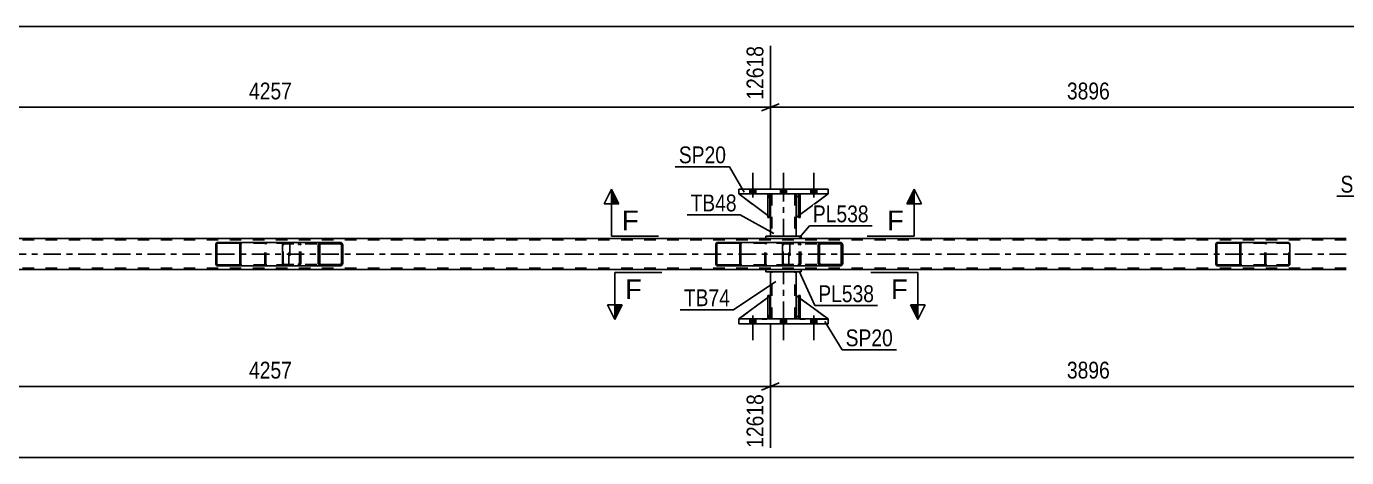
# Model space of a CAD drawing. Header units: millimetres. Extents: x -82 to 759, y -428 to 166.
# Drawn here: x 407.1 to 631.9, y -249.5 to -176.2 of the extents above; entities that cross this region are included whole.
import ezdxf

# ---------------------------------------------------------------- set-up
doc = ezdxf.new("R2010")
doc.units = ezdxf.units.MM
doc.linetypes.add('DXK_LINE_DOT2', pattern=[3.9198, 1.9599, -1.9599])
doc.linetypes.add('DXK_LINE_DOT3', pattern=[5.9187, 2.979, -0.9799, 0.9799, -0.9799])
doc.styles.add('Arial', font='ARIAL.TTF', dxfattribs={"height": 0.2})
doc.styles.add('Arial Narrow', font='ARIALN.TTF', dxfattribs={"height": 0.2})

# ---------------------------------------------------------------- blocks, each defined once
blk = doc.blocks.new('Part-814409776-5674 - 5562')
at = {"color": 7, "linetype": 'DXK_LINE_DOT2'}
for p, q in [((533.66, -221.96), (533.34, -221.96)), ((533.34, -225.36), (533.34, -221.96)), ((533.34, -225.96), (533.34, -221.96)), ((533.66, -221.96), (533.66, -225.36)), ((533.66, -225.96), (533.66, -221.96)), ((533.66, -225.36), (533.34, -225.36)), ((533.34, -225.96), (533.34, -225.36)), ((533.66, -225.96), (533.34, -225.96)), ((533.66, -225.36), (533.66, -225.96)), ((533.66, -225.96), (533.66, -225.96))]:
    blk.add_line(p, q, dxfattribs=at)
blk = doc.blocks.new('Part-814409776-5680 - 5562')
at = {"linetype": 'Continuous'}
h = blk.add_hatch(dxfattribs=at)
h.set_pattern_fill('', scale=0.7, style=0, pattern_type=0)
h.set_pattern_definition([(45, (546.0636, -213.221), (-1.57154, 1.57154), [])])
h.paths.add_polyline_path([(546.1, -213.4), (546.06, -213.22), (545.95, -213.07), (545.79, -212.96), (545.6, -212.92), (542.41, -212.92), (542.22, -212.96), (542.06, -213.07), (541.95, -213.22), (541.91, -213.4), (541.91, -216.44), (541.95, -216.63), (542.06, -216.78), (542.22, -216.89), (542.41, -216.92), (545.6, -216.92), (545.79, -216.89), (545.95, -216.78), (546.06, -216.63), (546.1, -216.44)])
h.paths.add_polyline_path([(545.83, -216.54), (545.78, -216.61), (545.7, -216.67), (545.6, -216.68), (542.41, -216.68), (542.32, -216.67), (542.24, -216.61), (542.18, -216.54), (542.16, -216.44), (542.16, -213.4), (542.18, -213.31), (542.24, -213.24), (542.32, -213.18), (542.41, -213.16), (545.6, -213.16), (545.7, -213.18), (545.78, -213.24), (545.83, -213.31), (545.85, -213.4), (545.85, -216.44)])
at = {"color": 2, "linetype": 'Continuous'}
for p, q in [((535.84, -213.4), (535.86, -213.22)), ((535.84, -216.44), (535.84, -213.4)), ((535.86, -213.22), (535.92, -213.07)), ((535.92, -213.07), (536.01, -212.96)), ((536.01, -212.96), (536.11, -212.92)), ((542.41, -212.92), (536.11, -212.92)), ((541.95, -213.22), (541.91, -213.4)), ((541.91, -216.44), (541.91, -213.4)), ((542.16, -213.4), (542.18, -213.31)), ((542.16, -216.44), (542.16, -213.4)), ((542.18, -213.31), (542.24, -213.24)), ((542.41, -212.92), (542.22, -212.96)), ((542.24, -213.24), (542.32, -213.18)), ((542.32, -213.18), (542.41, -213.16)), ((542.41, -212.92), (545.6, -212.92)), ((542.41, -213.16), (545.6, -213.16)), ((545.79, -212.96), (545.6, -212.92)), ((545.6, -213.16), (545.7, -213.18)), ((545.7, -213.18), (545.78, -213.24)), ((545.78, -213.24), (545.83, -213.31)), ((545.83, -213.31), (545.85, -213.4)), ((545.85, -216.44), (545.85, -213.4)), ((546.1, -213.4), (546.06, -213.22)), ((546.1, -216.44), (546.1, -213.4)), ((535.86, -216.63), (535.84, -216.44)), ((535.92, -216.78), (535.86, -216.63)), ((536.01, -216.89), (535.92, -216.78)), ((536.11, -216.92), (536.01, -216.89)), ((542.41, -216.92), (536.11, -216.92)), ((541.91, -216.44), (541.95, -216.63)), ((542.18, -216.54), (542.16, -216.44)), ((542.24, -216.61), (542.18, -216.54)), ((542.22, -216.89), (542.41, -216.92)), ((542.32, -216.67), (542.24, -216.61)), ((542.41, -216.68), (542.32, -216.67)), ((542.41, -216.68), (545.6, -216.68)), ((542.41, -216.92), (545.6, -216.92)), ((545.7, -216.67), (545.6, -216.68)), ((545.6, -216.92), (545.79, -216.89)), ((545.78, -216.61), (545.7, -216.67)), ((545.83, -216.54), (545.78, -216.61)), ((545.85, -216.44), (545.83, -216.54)), ((546.06, -216.63), (546.1, -216.44))]:
    blk.add_line(p, q, dxfattribs=at)
at = {"color": 7, "linetype": 'DXK_LINE_DOT2'}
for p, q in [((535.99, -213.31), (535.98, -213.4)), ((535.98, -216.44), (535.98, -213.4)), ((536.02, -213.24), (535.99, -213.31)), ((536.06, -213.18), (536.02, -213.24)), ((536.11, -213.16), (536.06, -213.18)), ((545.6, -213.16), (536.11, -213.16)), ((537.11, -213.16), (537.11, -212.92)), ((538.45, -212.92), (538.64, -212.96)), ((538.55, -213.18), (538.45, -213.16)), ((538.63, -213.24), (538.55, -213.18)), ((538.68, -213.31), (538.63, -213.24)), ((538.7, -213.4), (538.68, -213.31)), ((538.7, -216.44), (538.7, -213.4)), ((538.91, -213.22), (538.95, -213.4)), ((538.95, -216.44), (538.95, -213.4)), ((545.6, -212.92), (542.41, -212.92)), ((535.98, -216.44), (535.99, -216.54)), ((535.99, -216.54), (536.02, -216.61)), ((536.02, -216.61), (536.06, -216.67)), ((536.06, -216.67), (536.11, -216.68)), ((545.6, -216.68), (536.11, -216.68)), ((537.11, -216.92), (537.11, -216.68)), ((538.45, -216.68), (538.55, -216.67)), ((538.64, -216.89), (538.45, -216.92)), ((538.55, -216.67), (538.63, -216.61)), ((538.63, -216.61), (538.68, -216.54)), ((538.68, -216.54), (538.7, -216.44)), ((538.95, -216.44), (538.91, -216.63)), ((545.6, -216.92), (542.41, -216.92))]:
    blk.add_line(p, q, dxfattribs=at)
for centre, start, end in [((538.46, -213.42), 23.8494, 68.8059), ((538.46, -216.43), 291.1941, 336.1506)]:
    blk.add_arc(centre, 0.492, start, end, dxfattribs=at)
at = {"color": 2, "linetype": 'Continuous'}
for centre, start, end in [((542.4, -213.42), 111.1941, 156.1506), ((545.61, -213.42), 23.8494, 68.8059), ((542.4, -216.43), 203.8494, 248.8059), ((545.61, -216.43), 291.1941, 336.1506)]:
    blk.add_arc(centre, 0.492, start, end, dxfattribs=at)
blk = doc.blocks.new('Part-814409776-5574 - 5562')
at = {"color": 2, "linetype": 'Continuous'}
for p, q in [((533.79, -204.68), (533.79, -205.28)), ((538.19, -204.68), (538.19, -205.28)), ((533.79, -208.68), (533.79, -211.88)), ((538.19, -208.68), (538.19, -211.88))]:
    blk.add_line(p, q, dxfattribs=at)
at = {"color": 7, "linetype": 'DXK_LINE_DOT2'}
for p, q in [((538.19, -204.68), (533.79, -204.68)), ((533.79, -205.28), (533.79, -208.68)), ((534.03, -204.68), (534.03, -211.88)), ((537.95, -204.68), (537.95, -211.88)), ((538.19, -205.28), (538.19, -208.68)), ((538.19, -211.88), (533.79, -211.88))]:
    blk.add_line(p, q, dxfattribs=at)
at = {"color": 7, "linetype": 'DXK_LINE_DOT3'}
blk.add_line((535.99, -211.88), (535.99, -204.68), dxfattribs=at)
blk = doc.blocks.new('Part-814409776-5673 - 5562')
at = {"color": 2, "linetype": 'Continuous'}
for p, q in [((538.54, -225.96), (538.54, -221.96)), ((538.54, -221.96), (538.86, -221.96)), ((538.86, -225.96), (538.86, -221.96)), ((538.54, -225.96), (538.54, -225.96)), ((538.86, -225.96), (538.54, -225.96))]:
    blk.add_line(p, q, dxfattribs=at)
at = {"color": 7, "linetype": 'DXK_LINE_DOT2'}
for p, q in [((538.54, -221.96), (538.54, -225.36)), ((538.86, -225.36), (538.86, -221.96)), ((538.54, -225.36), (538.54, -225.96)), ((538.54, -225.36), (538.86, -225.36)), ((538.86, -225.96), (538.86, -225.36)), ((538.86, -225.96), (538.86, -225.96))]:
    blk.add_line(p, q, dxfattribs=at)
blk = doc.blocks.new('Part-814409776-5671 - 5562')
at = {"color": 2, "linetype": 'Continuous'}
for p, q in [((533.34, -222.3), (528.39, -225.96)), ((533.79, -221.97), (533.66, -222.06)), ((533.79, -225.37), (533.79, -221.97)), ((533.34, -225.81), (533.19, -225.97)), ((533.79, -225.37), (533.66, -225.49)), ((533.79, -225.37), (533.79, -225.37))]:
    blk.add_line(p, q, dxfattribs=at)
at = {"color": 7, "linetype": 'DXK_LINE_DOT2'}
for p, q in [((533.66, -222.06), (533.34, -222.3)), ((533.79, -225.37), (533.79, -221.97)), ((528.39, -225.96), (533.19, -225.97)), ((533.79, -225.37), (533.19, -225.97)), ((533.66, -225.49), (533.34, -225.81))]:
    blk.add_line(p, q, dxfattribs=at)
blk = doc.blocks.new('Part-814409776-5749 - 5562')
at = {"color": 2, "linetype": 'Continuous'}
for p, q in [((528.39, -226.76), (528.39, -225.96)), ((543.59, -225.96), (528.39, -225.96)), ((528.39, -226.76), (543.59, -226.76)), ((543.59, -226.76), (543.59, -225.96))]:
    blk.add_line(p, q, dxfattribs=at)
at = {"color": 7, "linetype": 'DXK_LINE_DOT2'}
for p, q in [((528.39, -226.76), (528.39, -225.96)), ((543.59, -226.76), (543.59, -225.96))]:
    blk.add_line(p, q, dxfattribs=at)
blk = doc.blocks.new('Bolt-814409776-5687 - 5562')
at = {"linetype": 'Continuous'}
for points in [[(530.27, -204.68), (531.31, -204.68), (531.31, -203.88), (530.27, -203.88)], [(530.27, -204.68), (531.31, -204.68), (531.31, -203.88), (530.27, -203.88)], [(530.27, -204.68), (531.31, -204.68), (531.31, -203.88), (530.27, -203.88)], [(535.47, -204.68), (536.51, -204.68), (536.51, -203.88), (535.47, -203.88)], [(535.47, -204.68), (536.51, -204.68), (536.51, -203.88), (535.47, -203.88)], [(540.67, -204.68), (541.71, -204.68), (541.71, -203.88), (540.67, -203.88)], [(540.67, -204.68), (541.71, -204.68), (541.71, -203.88), (540.67, -203.88)], [(540.67, -204.68), (541.71, -204.68), (541.71, -203.88), (540.67, -203.88)]]:
    blk.add_hatch(color=1, dxfattribs=at).paths.add_polyline_path(points)
at = {"color": 1, "linetype": 'Continuous'}
for p, q in [((530.79, -205.28), (530.79, -201.08)), ((530.79, -205.28), (530.79, -201.08)), ((530.79, -205.28), (530.79, -201.08)), ((535.99, -205.28), (535.99, -201.08)), ((535.99, -205.28), (535.99, -201.08)), ((541.19, -205.28), (541.19, -201.08)), ((541.19, -205.28), (541.19, -201.08)), ((541.19, -205.28), (541.19, -201.08)), ((530.27, -204.68), (530.27, -203.88)), ((530.27, -204.68), (530.27, -203.88)), ((530.27, -204.68), (530.27, -203.88)), ((531.31, -204.68), (531.31, -203.88)), ((531.31, -204.68), (531.31, -203.88)), ((531.31, -204.68), (531.31, -203.88)), ((535.47, -204.68), (535.47, -203.88)), ((535.47, -204.68), (535.47, -203.88)), ((536.51, -204.68), (536.51, -203.88)), ((536.51, -204.68), (536.51, -203.88)), ((540.67, -204.68), (540.67, -203.88)), ((540.67, -204.68), (540.67, -203.88)), ((540.67, -204.68), (540.67, -203.88)), ((541.71, -204.68), (541.71, -203.88)), ((541.71, -204.68), (541.71, -203.88)), ((541.71, -204.68), (541.71, -203.88))]:
    blk.add_line(p, q, dxfattribs=at)
blk = doc.blocks.new('Part-814409776-5694 - 5562')
at = {"color": 7, "linetype": 'DXK_LINE_DOT2'}
for p, q in [((538.79, -204.68), (538.19, -205.28)), ((538.19, -208.68), (543.59, -204.68)), ((538.19, -205.28), (538.19, -208.68)), ((543.59, -204.68), (538.79, -204.68))]:
    blk.add_line(p, q, dxfattribs=at)
blk = doc.blocks.new('Part-814409776-5619 - 5562')
at = {"color": 7, "linetype": 'DXK_LINE_DOT2'}
for p, q in [((538.54, -205.28), (538.54, -204.68)), ((538.54, -204.68), (538.54, -204.68)), ((538.54, -204.68), (538.54, -208.68)), ((538.86, -204.68), (538.54, -204.68)), ((538.54, -208.68), (538.54, -205.28)), ((538.54, -205.28), (538.86, -205.28)), ((538.86, -205.28), (538.86, -204.68)), ((538.86, -208.68), (538.86, -204.68)), ((538.86, -205.28), (538.86, -208.68)), ((538.54, -208.68), (538.86, -208.68))]:
    blk.add_line(p, q, dxfattribs=at)
blk = doc.blocks.new('Part-814409776-5637 - 5562')
at = {"color": 2, "linetype": 'Continuous'}
for p, q in [((538.19, -225.37), (538.19, -221.97)), ((538.54, -222.23), (538.19, -221.97)), ((543.59, -225.96), (538.86, -222.46)), ((538.54, -225.72), (538.19, -225.37))]:
    blk.add_line(p, q, dxfattribs=at)
at = {"color": 7, "linetype": 'DXK_LINE_DOT2'}
for p, q in [((538.86, -222.46), (538.54, -222.23)), ((538.79, -225.97), (538.54, -225.72)), ((543.59, -225.97), (538.79, -225.97)), ((543.59, -225.96), (543.59, -225.97)), ((543.59, -225.97), (543.59, -225.96))]:
    blk.add_line(p, q, dxfattribs=at)
blk = doc.blocks.new('Part-814409776-5624 - 5562')
at = {"color": 2, "linetype": 'Continuous'}
for p, q in [((533.79, -221.97), (533.79, -217.96)), ((538.19, -221.96), (538.19, -217.96)), ((533.79, -225.96), (533.79, -225.37)), ((538.19, -225.96), (538.19, -225.36))]:
    blk.add_line(p, q, dxfattribs=at)
at = {"color": 7, "linetype": 'DXK_LINE_DOT2'}
for p, q in [((538.19, -217.96), (533.79, -217.96)), ((534.03, -225.96), (534.03, -217.96)), ((537.95, -225.96), (537.95, -217.96)), ((533.79, -225.37), (533.79, -221.97)), ((538.19, -225.36), (538.19, -221.96)), ((533.79, -225.96), (538.19, -225.96))]:
    blk.add_line(p, q, dxfattribs=at)
at = {"color": 7, "linetype": 'DXK_LINE_DOT3'}
blk.add_line((535.99, -225.96), (535.99, -217.96), dxfattribs=at)
blk = doc.blocks.new('Part-814409776-5672 - 5562')
at = {"color": 2, "linetype": 'Continuous'}
for p, q in [((533.34, -225.96), (533.34, -221.96)), ((533.34, -221.96), (533.66, -221.96)), ((533.66, -225.96), (533.66, -221.96)), ((533.34, -225.96), (533.34, -225.96)), ((533.66, -225.96), (533.34, -225.96))]:
    blk.add_line(p, q, dxfattribs=at)
at = {"color": 7, "linetype": 'DXK_LINE_DOT2'}
for p, q in [((533.34, -221.96), (533.34, -225.36)), ((533.66, -225.36), (533.66, -221.96)), ((533.34, -225.36), (533.34, -225.96)), ((533.34, -225.36), (533.66, -225.36)), ((533.66, -225.96), (533.66, -225.36)), ((533.66, -225.96), (533.66, -225.96))]:
    blk.add_line(p, q, dxfattribs=at)
blk = doc.blocks.new('Part-814409776-5629 - 5562')
at = {"color": 2, "linetype": 'Continuous'}
for p, q in [((532.99, -217.56), (532.99, -217.96)), ((538.99, -217.56), (532.99, -217.56)), ((532.99, -217.96), (538.99, -217.96)), ((538.99, -217.56), (538.99, -217.96)), ((538.99, -217.56), (538.99, -217.56)), ((538.99, -217.96), (538.99, -217.96))]:
    blk.add_line(p, q, dxfattribs=at)
at = {"color": 7, "linetype": 'DXK_LINE_DOT2'}
for p, q in [((532.99, -217.56), (532.99, -217.96)), ((538.99, -217.96), (538.99, -217.56)), ((538.99, -217.56), (538.99, -217.56)), ((538.99, -217.96), (538.99, -217.96))]:
    blk.add_line(p, q, dxfattribs=at)
blk = doc.blocks.new('Part-814409776-5634 - 5562')
at = {"color": 2, "linetype": 'Continuous'}
for p, q in [((532.99, -211.88), (532.99, -212.28)), ((538.99, -211.88), (532.99, -211.88)), ((532.99, -212.28), (538.99, -212.28)), ((538.99, -211.88), (538.99, -212.28)), ((538.99, -211.88), (538.99, -211.88)), ((538.99, -212.28), (538.99, -212.28))]:
    blk.add_line(p, q, dxfattribs=at)
at = {"color": 7, "linetype": 'DXK_LINE_DOT2'}
for p, q in [((532.99, -211.88), (532.99, -212.28)), ((538.99, -212.28), (538.99, -211.88)), ((538.99, -211.88), (538.99, -211.88)), ((538.99, -212.28), (538.99, -212.28))]:
    blk.add_line(p, q, dxfattribs=at)
blk = doc.blocks.new('Part-814409776-5640 - 5562')
at = {"color": 7, "linetype": 'DXK_LINE_DOT2'}
for p, q in [((533.79, -221.97), (528.39, -225.96)), ((533.79, -225.37), (533.79, -221.97)), ((533.79, -221.97), (533.79, -225.37)), ((528.39, -225.96), (533.19, -225.97)), ((533.19, -225.97), (533.79, -225.37)), ((533.79, -225.37), (533.19, -225.97)), ((533.79, -225.37), (533.79, -225.37))]:
    blk.add_line(p, q, dxfattribs=at)
blk = doc.blocks.new('Part-814409776-5646 - 5562')
at = {"color": 7, "linetype": 'DXK_LINE_DOT2'}
for p, q in [((533.34, -205.28), (533.34, -204.68)), ((533.34, -204.68), (533.34, -204.68)), ((533.34, -204.68), (533.34, -208.68)), ((533.66, -204.68), (533.34, -204.68)), ((533.34, -208.68), (533.34, -205.28)), ((533.34, -205.28), (533.66, -205.28)), ((533.66, -205.28), (533.66, -204.68)), ((533.66, -208.68), (533.66, -204.68)), ((533.66, -205.28), (533.66, -208.68)), ((533.34, -208.68), (533.66, -208.68))]:
    blk.add_line(p, q, dxfattribs=at)
blk = doc.blocks.new('Part-814409776-5679 - 5562')
at = {"color": 2, "linetype": 'Continuous'}
for p, q in [((631.84, -212.28), (54.86, -212.28)), ((532.99, -217.56), (368.72, -217.56)), ((631.84, -217.56), (538.99, -217.56))]:
    blk.add_line(p, q, dxfattribs=at)
at = {"color": 7, "linetype": 'DXK_LINE_DOT2'}
for p, q in [((631.84, -212.52), (54.86, -212.52)), ((631.84, -217.32), (54.86, -217.32)), ((538.99, -217.56), (532.99, -217.56))]:
    blk.add_line(p, q, dxfattribs=at)
at = {"color": 7, "linetype": 'DXK_LINE_DOT3'}
blk.add_line((54.86, -214.92), (631.84, -214.92), dxfattribs=at)
blk = doc.blocks.new('Bolt-814409776-5688 - 5562')
at = {"linetype": 'Continuous'}
for points in [[(531.31, -225.96), (530.27, -225.96), (530.27, -226.76), (531.31, -226.76)], [(531.31, -225.96), (530.27, -225.96), (530.27, -226.76), (531.31, -226.76)], [(531.31, -225.96), (530.27, -225.96), (530.27, -226.76), (531.31, -226.76)], [(536.51, -225.96), (535.47, -225.96), (535.47, -226.76), (536.51, -226.76)], [(536.51, -225.96), (535.47, -225.96), (535.47, -226.76), (536.51, -226.76)], [(541.71, -225.96), (540.67, -225.96), (540.67, -226.76), (541.71, -226.76)], [(541.71, -225.96), (540.67, -225.96), (540.67, -226.76), (541.71, -226.76)], [(541.71, -225.96), (540.67, -225.96), (540.67, -226.76), (541.71, -226.76)]]:
    blk.add_hatch(color=1, dxfattribs=at).paths.add_polyline_path(points)
at = {"color": 1, "linetype": 'Continuous'}
for p, q in [((530.27, -225.96), (530.27, -226.76)), ((530.27, -225.96), (530.27, -226.76)), ((530.27, -225.96), (530.27, -226.76)), ((530.79, -225.36), (530.79, -229.56)), ((530.79, -225.36), (530.79, -229.56)), ((530.79, -225.36), (530.79, -229.56)), ((531.31, -225.96), (531.31, -226.76)), ((531.31, -225.96), (531.31, -226.76)), ((531.31, -225.96), (531.31, -226.76)), ((535.47, -225.96), (535.47, -226.76)), ((535.47, -225.96), (535.47, -226.76)), ((535.99, -225.36), (535.99, -229.56)), ((535.99, -225.36), (535.99, -229.56)), ((536.51, -225.96), (536.51, -226.76)), ((536.51, -225.96), (536.51, -226.76)), ((540.67, -225.96), (540.67, -226.76)), ((540.67, -225.96), (540.67, -226.76)), ((540.67, -225.96), (540.67, -226.76)), ((541.19, -225.36), (541.19, -229.56)), ((541.19, -225.36), (541.19, -229.56)), ((541.19, -225.36), (541.19, -229.56)), ((541.71, -225.96), (541.71, -226.76)), ((541.71, -225.96), (541.71, -226.76)), ((541.71, -225.96), (541.71, -226.76))]:
    blk.add_line(p, q, dxfattribs=at)
blk = doc.blocks.new('Part-814409776-5731 - 5562')
at = {"color": 7, "linetype": 'DXK_LINE_DOT2'}
for p, q in [((538.86, -221.96), (538.54, -221.96)), ((538.54, -225.36), (538.54, -221.96)), ((538.54, -225.96), (538.54, -221.96)), ((538.86, -221.96), (538.86, -225.36)), ((538.86, -225.96), (538.86, -221.96)), ((538.86, -225.36), (538.54, -225.36)), ((538.54, -225.96), (538.54, -225.36)), ((538.86, -225.96), (538.54, -225.96)), ((538.86, -225.36), (538.86, -225.96)), ((538.86, -225.96), (538.86, -225.96))]:
    blk.add_line(p, q, dxfattribs=at)
blk = doc.blocks.new('Part-814409776-5744 - 5562')
at = {"color": 2, "linetype": 'Continuous'}
for p, q in [((528.39, -204.68), (528.39, -203.88)), ((543.59, -203.88), (528.39, -203.88)), ((543.59, -204.68), (543.59, -203.88)), ((543.59, -204.68), (528.39, -204.68))]:
    blk.add_line(p, q, dxfattribs=at)
at = {"color": 7, "linetype": 'DXK_LINE_DOT2'}
for p, q in [((528.39, -204.68), (528.39, -203.88)), ((543.59, -204.68), (543.59, -203.88))]:
    blk.add_line(p, q, dxfattribs=at)
blk = doc.blocks.new('Part-814409776-5752 - 5562')
at = {"color": 7, "linetype": 'DXK_LINE_DOT2'}
for p, q in [((538.19, -225.37), (538.19, -221.97)), ((538.19, -221.97), (543.59, -225.97)), ((538.79, -225.97), (538.19, -225.37)), ((543.59, -225.97), (538.79, -225.97))]:
    blk.add_line(p, q, dxfattribs=at)
blk = doc.blocks.new('Part-814409776-5765 - 5562')
at = {"color": 2, "linetype": 'Continuous'}
for p, q in [((538.54, -204.93), (538.19, -205.28)), ((538.19, -205.28), (538.19, -208.68)), ((543.59, -204.68), (538.86, -208.19)), ((538.54, -208.42), (538.19, -208.68))]:
    blk.add_line(p, q, dxfattribs=at)
at = {"color": 7, "linetype": 'DXK_LINE_DOT2'}
for p, q in [((538.79, -204.68), (538.54, -204.93)), ((543.59, -204.68), (538.79, -204.68)), ((538.86, -208.19), (538.54, -208.42))]:
    blk.add_line(p, q, dxfattribs=at)
blk = doc.blocks.new('Part-814409776-5768 - 5562')
at = {"color": 7, "linetype": 'DXK_LINE_DOT2'}
for p, q in [((533.79, -208.68), (528.39, -204.68)), ((528.39, -204.68), (533.19, -204.68)), ((533.19, -204.68), (533.79, -205.28)), ((533.79, -205.28), (533.19, -204.68)), ((533.79, -205.28), (533.79, -208.68)), ((533.79, -205.28), (533.79, -205.28)), ((533.79, -205.28), (533.79, -208.68))]:
    blk.add_line(p, q, dxfattribs=at)
blk = doc.blocks.new('Part-814409776-5771 - 5562')
at = {"color": 2, "linetype": 'Continuous'}
for p, q in [((533.34, -208.35), (528.39, -204.68)), ((533.34, -204.84), (533.19, -204.68)), ((533.79, -205.28), (533.66, -205.16)), ((533.79, -205.28), (533.79, -205.28)), ((533.79, -208.68), (533.79, -205.28)), ((533.66, -208.59), (533.79, -208.68)), ((533.79, -208.68), (533.79, -208.68))]:
    blk.add_line(p, q, dxfattribs=at)
at = {"color": 7, "linetype": 'DXK_LINE_DOT2'}
for p, q in [((533.19, -204.68), (528.39, -204.68)), ((533.19, -204.68), (533.79, -205.28)), ((533.66, -205.16), (533.34, -204.84)), ((533.79, -205.28), (533.79, -208.68)), ((533.66, -208.59), (533.34, -208.35))]:
    blk.add_line(p, q, dxfattribs=at)
blk = doc.blocks.new('Part-814409776-5772 - 5562')
at = {"color": 2, "linetype": 'Continuous'}
for p, q in [((533.66, -204.68), (533.34, -204.68)), ((533.34, -204.68), (533.34, -208.68)), ((533.66, -204.68), (533.66, -204.68)), ((533.66, -204.68), (533.66, -208.68)), ((533.66, -208.68), (533.34, -208.68))]:
    blk.add_line(p, q, dxfattribs=at)
at = {"color": 7, "linetype": 'DXK_LINE_DOT2'}
for p, q in [((533.34, -205.28), (533.34, -204.68)), ((533.66, -205.28), (533.34, -205.28)), ((533.34, -205.28), (533.34, -208.68)), ((533.66, -205.28), (533.66, -204.68)), ((533.66, -204.68), (533.66, -204.68)), ((533.66, -208.68), (533.66, -205.28))]:
    blk.add_line(p, q, dxfattribs=at)
blk = doc.blocks.new('Part-814409776-5773 - 5562')
at = {"color": 2, "linetype": 'Continuous'}
for p, q in [((538.86, -204.68), (538.54, -204.68)), ((538.54, -204.68), (538.54, -208.68)), ((538.86, -204.68), (538.86, -204.68)), ((538.86, -204.68), (538.86, -208.68)), ((538.86, -208.68), (538.54, -208.68))]:
    blk.add_line(p, q, dxfattribs=at)
at = {"color": 7, "linetype": 'DXK_LINE_DOT2'}
for p, q in [((538.54, -205.28), (538.54, -204.68)), ((538.86, -205.28), (538.54, -205.28)), ((538.54, -205.28), (538.54, -208.68)), ((538.86, -205.28), (538.86, -204.68)), ((538.86, -204.68), (538.86, -204.68)), ((538.86, -208.68), (538.86, -205.28))]:
    blk.add_line(p, q, dxfattribs=at)
blk = doc.blocks.new('Part-814409776-5814 - 5562')
at = {"linetype": 'Continuous'}
h = blk.add_hatch(dxfattribs=at)
h.set_pattern_fill('', scale=0.7, style=0, pattern_type=0)
h.set_pattern_definition([(45, (613.8658, -213.1223), (-1.57154, 1.57154), [])])
h.paths.add_polyline_path([(613.89, -213.24), (613.87, -213.12), (613.79, -213.02), (613.68, -212.95), (613.55, -212.92), (609.98, -212.92), (609.85, -212.95), (609.73, -213.02), (609.66, -213.12), (609.64, -213.24), (609.64, -216.6), (609.66, -216.73), (609.73, -216.83), (609.85, -216.9), (609.98, -216.92), (613.55, -216.92), (613.68, -216.9), (613.79, -216.83), (613.87, -216.73), (613.89, -216.6)])
h.paths.add_polyline_path([(613.71, -216.67), (613.67, -216.72), (613.62, -216.75), (613.55, -216.76), (609.98, -216.76), (609.91, -216.75), (609.86, -216.72), (609.82, -216.67), (609.81, -216.6), (609.81, -213.24), (609.82, -213.18), (609.86, -213.13), (609.91, -213.1), (609.98, -213.08), (613.55, -213.08), (613.62, -213.1), (613.67, -213.13), (613.71, -213.18), (613.72, -213.24), (613.72, -216.6)])
at = {"color": 2, "linetype": 'Continuous'}
for p, q in [((609.66, -213.12), (609.64, -213.24)), ((609.64, -216.6), (609.64, -213.24)), ((609.81, -213.24), (609.82, -213.18)), ((609.81, -216.6), (609.81, -213.24)), ((609.82, -213.18), (609.86, -213.13)), ((609.98, -212.92), (609.85, -212.95)), ((609.86, -213.13), (609.91, -213.1)), ((609.91, -213.1), (609.98, -213.08)), ((609.98, -212.92), (613.55, -212.92)), ((609.98, -213.08), (613.55, -213.08)), ((621.9, -212.92), (613.55, -212.92)), ((613.68, -212.95), (613.55, -212.92)), ((613.55, -213.08), (613.62, -213.1)), ((613.62, -213.1), (613.67, -213.13)), ((613.67, -213.13), (613.71, -213.18)), ((613.71, -213.18), (613.72, -213.24)), ((613.72, -216.6), (613.72, -213.24)), ((613.89, -213.24), (613.87, -213.12)), ((613.89, -216.6), (613.89, -213.24)), ((621.9, -212.92), (622.03, -212.95)), ((622.21, -213.12), (622.24, -213.24)), ((622.24, -216.6), (622.24, -213.24)), ((609.64, -216.6), (609.66, -216.73)), ((609.82, -216.67), (609.81, -216.6)), ((609.86, -216.72), (609.82, -216.67)), ((609.85, -216.9), (609.98, -216.92)), ((609.91, -216.75), (609.86, -216.72)), ((609.98, -216.76), (609.91, -216.75)), ((609.98, -216.76), (613.55, -216.76)), ((609.98, -216.92), (613.55, -216.92)), ((613.62, -216.75), (613.55, -216.76)), ((613.55, -216.92), (613.68, -216.9)), ((621.9, -216.92), (613.55, -216.92)), ((613.67, -216.72), (613.62, -216.75)), ((613.71, -216.67), (613.67, -216.72)), ((613.72, -216.6), (613.71, -216.67)), ((613.87, -216.73), (613.89, -216.6)), ((622.03, -216.9), (621.9, -216.92)), ((622.24, -216.6), (622.21, -216.73))]:
    blk.add_line(p, q, dxfattribs=at)
at = {"color": 7, "linetype": 'DXK_LINE_DOT2'}
for p, q in [((613.55, -212.92), (609.98, -212.92)), ((621.9, -213.08), (609.98, -213.08)), ((617.98, -213.24), (618.01, -213.12)), ((617.98, -216.6), (617.98, -213.24)), ((618.17, -213.18), (618.15, -213.24)), ((618.15, -216.6), (618.15, -213.24)), ((618.2, -213.13), (618.17, -213.18)), ((618.19, -212.95), (618.32, -212.92)), ((618.26, -213.1), (618.2, -213.13)), ((618.32, -213.08), (618.26, -213.1)), ((621.97, -213.1), (621.9, -213.08)), ((622.02, -213.13), (621.97, -213.1)), ((622.06, -213.18), (622.02, -213.13)), ((622.07, -213.24), (622.06, -213.18)), ((622.07, -216.6), (622.07, -213.24)), ((621.9, -216.76), (609.98, -216.76)), ((613.55, -216.92), (609.98, -216.92)), ((618.01, -216.73), (617.98, -216.6)), ((618.15, -216.6), (618.17, -216.67)), ((618.17, -216.67), (618.2, -216.72)), ((618.32, -216.92), (618.19, -216.9)), ((618.2, -216.72), (618.22, -216.73)), ((618.22, -216.73), (618.26, -216.75)), ((618.26, -216.75), (618.32, -216.76)), ((621.9, -216.76), (621.97, -216.75)), ((621.97, -216.75), (622.02, -216.72)), ((622.02, -216.72), (622.06, -216.67)), ((622.06, -216.67), (622.07, -216.6))]:
    blk.add_line(p, q, dxfattribs=at)
at = {"color": 2, "linetype": 'Continuous'}
for centre, start, end in [((609.96, -213.26), 110.7583, 155.68), ((613.56, -213.26), 24.32, 69.2417), ((621.91, -213.26), 24.32, 69.2417), ((609.96, -216.59), 204.32, 249.2417), ((613.56, -216.59), 290.7583, 335.68), ((621.91, -216.59), 290.7583, 335.68)]:
    blk.add_arc(centre, 0.331, start, end, dxfattribs=at)
at = {"color": 7, "linetype": 'DXK_LINE_DOT2'}
for centre, start, end in [((618.31, -213.26), 110.7583, 155.68), ((618.31, -216.59), 204.32, 249.2417)]:
    blk.add_arc(centre, 0.331, start, end, dxfattribs=at)
blk = doc.blocks.new('Part-814409776-5816 - 5562')
at = {"linetype": 'Continuous'}
h = blk.add_hatch(dxfattribs=at)
h.set_pattern_fill('', scale=0.7, style=0, pattern_type=0)
h.set_pattern_definition([(45, (443.5974, -213.1223), (-1.57154, 1.57154), [])])
h.paths.add_polyline_path([(443.62, -213.24), (443.6, -213.12), (443.52, -213.02), (443.41, -212.95), (443.28, -212.92), (439.71, -212.92), (439.58, -212.95), (439.47, -213.02), (439.39, -213.12), (439.37, -213.24), (439.37, -216.6), (439.39, -216.73), (439.47, -216.83), (439.58, -216.9), (439.71, -216.92), (443.28, -216.92), (443.41, -216.9), (443.52, -216.83), (443.6, -216.73), (443.62, -216.6)])
h.paths.add_polyline_path([(443.44, -216.67), (443.4, -216.72), (443.35, -216.75), (443.28, -216.76), (439.71, -216.76), (439.64, -216.75), (439.59, -216.72), (439.55, -216.67), (439.54, -216.6), (439.54, -213.24), (439.55, -213.18), (439.59, -213.13), (439.64, -213.1), (439.71, -213.08), (443.28, -213.08), (443.35, -213.1), (443.4, -213.13), (443.44, -213.18), (443.45, -213.24), (443.45, -216.6)])
at = {"color": 2, "linetype": 'Continuous'}
for p, q in [((439.39, -213.12), (439.37, -213.24)), ((439.37, -216.6), (439.37, -213.24)), ((439.54, -213.24), (439.55, -213.18)), ((439.54, -216.6), (439.54, -213.24)), ((439.55, -213.18), (439.59, -213.13)), ((439.71, -212.92), (439.58, -212.95)), ((439.59, -213.13), (439.64, -213.1)), ((439.64, -213.1), (439.71, -213.08)), ((439.71, -212.92), (443.28, -212.92)), ((439.71, -213.08), (443.28, -213.08)), ((450.98, -212.92), (443.28, -212.92)), ((443.41, -212.95), (443.28, -212.92)), ((443.28, -213.08), (443.35, -213.1)), ((443.35, -213.1), (443.4, -213.13)), ((443.4, -213.13), (443.44, -213.18)), ((443.44, -213.18), (443.45, -213.24)), ((443.45, -216.6), (443.45, -213.24)), ((443.62, -213.24), (443.6, -213.12)), ((443.62, -216.6), (443.62, -213.24)), ((439.37, -216.6), (439.39, -216.73)), ((439.55, -216.67), (439.54, -216.6)), ((439.59, -216.72), (439.55, -216.67)), ((439.58, -216.9), (439.71, -216.92)), ((439.64, -216.75), (439.59, -216.72)), ((439.71, -216.76), (439.64, -216.75)), ((439.71, -216.76), (443.28, -216.76)), ((439.71, -216.92), (443.28, -216.92)), ((443.35, -216.75), (443.28, -216.76)), ((443.28, -216.92), (443.41, -216.9)), ((450.98, -216.92), (443.28, -216.92)), ((443.4, -216.72), (443.35, -216.75)), ((443.44, -216.67), (443.4, -216.72)), ((443.45, -216.6), (443.44, -216.67)), ((443.6, -216.73), (443.62, -216.6))]:
    blk.add_line(p, q, dxfattribs=at)
at = {"color": 7, "linetype": 'DXK_LINE_DOT2'}
for p, q in [((443.28, -212.92), (439.71, -212.92)), ((451.63, -213.08), (439.71, -213.08)), ((447.72, -213.24), (447.74, -213.12)), ((447.72, -216.6), (447.72, -213.24)), ((447.9, -213.18), (447.89, -213.24)), ((447.89, -216.6), (447.89, -213.24)), ((447.94, -213.13), (447.9, -213.18)), ((447.93, -212.95), (448.06, -212.92)), ((447.94, -213.13), (447.95, -213.12)), ((447.95, -213.12), (447.99, -213.1)), ((447.99, -213.1), (448.06, -213.08)), ((451.63, -212.92), (450.98, -212.92)), ((451.63, -212.92), (451.76, -212.95)), ((451.7, -213.1), (451.63, -213.08)), ((451.75, -213.13), (451.7, -213.1)), ((451.79, -213.18), (451.75, -213.13)), ((451.8, -213.24), (451.79, -213.18)), ((451.8, -216.6), (451.8, -213.24)), ((451.95, -213.12), (451.97, -213.22)), ((451.97, -213.22), (451.97, -213.24)), ((451.97, -213.24), (451.97, -216.6)), ((451.63, -216.76), (439.71, -216.76)), ((443.28, -216.92), (439.71, -216.92)), ((447.74, -216.73), (447.72, -216.6)), ((447.89, -216.6), (447.9, -216.67)), ((447.9, -216.67), (447.94, -216.72)), ((448.06, -216.92), (447.93, -216.9)), ((447.94, -216.72), (447.95, -216.73)), ((447.95, -216.73), (447.99, -216.75)), ((447.99, -216.75), (448.06, -216.76)), ((451.63, -216.92), (450.98, -216.92)), ((451.63, -216.76), (451.7, -216.75)), ((451.76, -216.9), (451.63, -216.92)), ((451.7, -216.75), (451.75, -216.72)), ((451.75, -216.72), (451.79, -216.67)), ((451.79, -216.67), (451.8, -216.6)), ((451.97, -216.6), (451.95, -216.73))]:
    blk.add_line(p, q, dxfattribs=at)
at = {"color": 2, "linetype": 'Continuous'}
for centre, start, end in [((439.69, -213.26), 110.7583, 155.68), ((443.3, -213.26), 24.32, 69.2417), ((439.69, -216.59), 204.32, 249.2417), ((443.3, -216.59), 290.7583, 335.68)]:
    blk.add_arc(centre, 0.331, start, end, dxfattribs=at)
at = {"color": 7, "linetype": 'DXK_LINE_DOT2'}
for centre, start, end in [((448.04, -213.26), 110.7583, 155.68), ((451.64, -213.26), 24.32, 69.2417), ((448.04, -216.59), 204.32, 249.2417), ((451.64, -216.59), 290.7583, 335.68)]:
    blk.add_arc(centre, 0.331, start, end, dxfattribs=at)
blk = doc.blocks.new('Part-814409776-5817 - 5562')
at = {"linetype": 'Continuous'}
h = blk.add_hatch(dxfattribs=at)
h.set_pattern_fill('', scale=0.7, style=0, pattern_type=0)
h.set_pattern_definition([(45, (460.9294, -213.221), (-1.57154, 1.57154), [])])
h.paths.add_polyline_path([(460.97, -213.4), (460.93, -213.22), (460.82, -213.07), (460.66, -212.96), (460.46, -212.92), (457.28, -212.92), (457.09, -212.96), (456.93, -213.07), (456.82, -213.22), (456.78, -213.4), (456.78, -216.44), (456.82, -216.63), (456.93, -216.78), (457.09, -216.89), (457.28, -216.92), (460.46, -216.92), (460.66, -216.89), (460.82, -216.78), (460.93, -216.63), (460.97, -216.44)])
h.paths.add_polyline_path([(460.7, -216.54), (460.64, -216.61), (460.56, -216.67), (460.46, -216.68), (457.28, -216.68), (457.18, -216.67), (457.1, -216.61), (457.05, -216.54), (457.03, -216.44), (457.03, -213.4), (457.05, -213.31), (457.1, -213.24), (457.18, -213.18), (457.28, -213.16), (460.46, -213.16), (460.56, -213.18), (460.64, -213.24), (460.7, -213.31), (460.72, -213.4), (460.72, -216.44)])
at = {"color": 2, "linetype": 'Continuous'}
for p, q in [((450.71, -213.4), (450.73, -213.22)), ((450.71, -216.44), (450.71, -213.4)), ((450.73, -213.22), (450.79, -213.07)), ((450.79, -213.07), (450.88, -212.96)), ((450.88, -212.96), (450.98, -212.92)), ((457.28, -212.92), (450.98, -212.92)), ((456.82, -213.22), (456.78, -213.4)), ((456.78, -216.44), (456.78, -213.4)), ((457.03, -213.4), (457.05, -213.31)), ((457.03, -216.44), (457.03, -213.4)), ((457.05, -213.31), (457.1, -213.24)), ((457.28, -212.92), (457.09, -212.96)), ((457.1, -213.24), (457.18, -213.18)), ((457.18, -213.18), (457.28, -213.16)), ((457.28, -212.92), (460.46, -212.92)), ((457.28, -213.16), (460.46, -213.16)), ((460.66, -212.96), (460.46, -212.92)), ((460.46, -213.16), (460.56, -213.18)), ((460.56, -213.18), (460.64, -213.24)), ((460.64, -213.24), (460.7, -213.31)), ((460.7, -213.31), (460.72, -213.4)), ((460.72, -216.44), (460.72, -213.4)), ((460.97, -213.4), (460.93, -213.22)), ((460.97, -216.44), (460.97, -213.4)), ((450.73, -216.63), (450.71, -216.44)), ((450.79, -216.78), (450.73, -216.63)), ((450.88, -216.89), (450.79, -216.78)), ((450.98, -216.92), (450.88, -216.89)), ((457.28, -216.92), (450.98, -216.92)), ((456.78, -216.44), (456.82, -216.63)), ((457.05, -216.54), (457.03, -216.44)), ((457.1, -216.61), (457.05, -216.54)), ((457.09, -216.89), (457.28, -216.92)), ((457.18, -216.67), (457.1, -216.61)), ((457.28, -216.68), (457.18, -216.67)), ((457.28, -216.68), (460.46, -216.68)), ((457.28, -216.92), (460.46, -216.92)), ((460.56, -216.67), (460.46, -216.68)), ((460.46, -216.92), (460.66, -216.89)), ((460.64, -216.61), (460.56, -216.67)), ((460.7, -216.54), (460.64, -216.61)), ((460.72, -216.44), (460.7, -216.54)), ((460.93, -216.63), (460.97, -216.44))]:
    blk.add_line(p, q, dxfattribs=at)
at = {"color": 7, "linetype": 'DXK_LINE_DOT2'}
for p, q in [((450.86, -213.31), (450.84, -213.4)), ((450.84, -216.44), (450.84, -213.4)), ((450.88, -213.24), (450.86, -213.31)), ((450.93, -213.18), (450.88, -213.24)), ((450.98, -213.16), (450.93, -213.18)), ((460.46, -213.16), (450.98, -213.16)), ((451.97, -213.16), (451.97, -212.92)), ((453.31, -212.92), (453.51, -212.96)), ((453.41, -213.18), (453.31, -213.16)), ((453.49, -213.24), (453.41, -213.18)), ((453.55, -213.31), (453.49, -213.24)), ((453.57, -213.4), (453.55, -213.31)), ((453.57, -216.44), (453.57, -213.4)), ((453.78, -213.22), (453.82, -213.4)), ((453.82, -216.44), (453.82, -213.4)), ((460.46, -212.92), (457.28, -212.92)), ((450.84, -216.44), (450.86, -216.54)), ((450.86, -216.54), (450.88, -216.61)), ((450.88, -216.61), (450.93, -216.67)), ((450.93, -216.67), (450.98, -216.68)), ((460.46, -216.68), (450.98, -216.68)), ((451.97, -216.92), (451.97, -216.68)), ((453.31, -216.68), (453.41, -216.67)), ((453.51, -216.89), (453.31, -216.92)), ((453.41, -216.67), (453.49, -216.61)), ((453.49, -216.61), (453.55, -216.54)), ((453.55, -216.54), (453.57, -216.44)), ((453.82, -216.44), (453.78, -216.63)), ((460.46, -216.92), (457.28, -216.92))]:
    blk.add_line(p, q, dxfattribs=at)
for centre, start, end in [((453.33, -213.42), 23.8494, 68.8059), ((453.33, -216.43), 291.1941, 336.1506)]:
    blk.add_arc(centre, 0.492, start, end, dxfattribs=at)
at = {"color": 2, "linetype": 'Continuous'}
for centre, start, end in [((457.27, -213.42), 111.1941, 156.1506), ((460.48, -213.42), 23.8494, 68.8059), ((457.27, -216.43), 203.8494, 248.8059), ((460.48, -216.43), 291.1941, 336.1506)]:
    blk.add_arc(centre, 0.492, start, end, dxfattribs=at)
blk = doc.blocks.new('Part-814409776-5818 - 5562')
at = {"linetype": 'Continuous'}
h = blk.add_hatch(dxfattribs=at)
h.set_pattern_fill('', scale=0.7, style=0, pattern_type=0)
h.set_pattern_definition([(45, (528.7316, -213.1223), (-1.57154, 1.57154), [])])
h.paths.add_polyline_path([(528.76, -213.24), (528.73, -213.12), (528.66, -213.02), (528.55, -212.95), (528.42, -212.92), (524.84, -212.92), (524.71, -212.95), (524.6, -213.02), (524.53, -213.12), (524.5, -213.24), (524.5, -216.6), (524.53, -216.73), (524.6, -216.83), (524.71, -216.9), (524.84, -216.92), (528.42, -216.92), (528.55, -216.9), (528.66, -216.83), (528.73, -216.73), (528.76, -216.6)])
h.paths.add_polyline_path([(528.57, -216.67), (528.54, -216.72), (528.48, -216.75), (528.42, -216.76), (524.84, -216.76), (524.78, -216.75), (524.72, -216.72), (524.68, -216.67), (524.67, -216.6), (524.67, -213.24), (524.68, -213.18), (524.72, -213.13), (524.78, -213.1), (524.84, -213.08), (528.42, -213.08), (528.48, -213.1), (528.54, -213.13), (528.57, -213.18), (528.59, -213.24), (528.59, -216.6)])
at = {"color": 2, "linetype": 'Continuous'}
for p, q in [((524.53, -213.12), (524.5, -213.24)), ((524.5, -216.6), (524.5, -213.24)), ((524.67, -213.24), (524.68, -213.18)), ((524.67, -216.6), (524.67, -213.24)), ((524.68, -213.18), (524.72, -213.13)), ((524.84, -212.92), (524.71, -212.95)), ((524.72, -213.13), (524.78, -213.1)), ((524.78, -213.1), (524.84, -213.08)), ((524.84, -212.92), (528.42, -212.92)), ((524.84, -213.08), (528.42, -213.08)), ((536.11, -212.92), (528.42, -212.92)), ((528.55, -212.95), (528.42, -212.92)), ((528.42, -213.08), (528.48, -213.1)), ((528.48, -213.1), (528.54, -213.13)), ((528.54, -213.13), (528.57, -213.18)), ((528.57, -213.18), (528.59, -213.24)), ((528.59, -216.6), (528.59, -213.24)), ((528.76, -213.24), (528.73, -213.12)), ((528.76, -216.6), (528.76, -213.24)), ((524.5, -216.6), (524.53, -216.73)), ((524.68, -216.67), (524.67, -216.6)), ((524.72, -216.72), (524.68, -216.67)), ((524.71, -216.9), (524.84, -216.92)), ((524.78, -216.75), (524.72, -216.72)), ((524.84, -216.76), (524.78, -216.75)), ((524.84, -216.76), (528.42, -216.76)), ((524.84, -216.92), (528.42, -216.92)), ((528.48, -216.75), (528.42, -216.76)), ((528.42, -216.92), (528.55, -216.9)), ((536.11, -216.92), (528.42, -216.92)), ((528.54, -216.72), (528.48, -216.75)), ((528.57, -216.67), (528.54, -216.72)), ((528.59, -216.6), (528.57, -216.67)), ((528.73, -216.73), (528.76, -216.6))]:
    blk.add_line(p, q, dxfattribs=at)
at = {"color": 7, "linetype": 'DXK_LINE_DOT2'}
for p, q in [((528.42, -212.92), (524.84, -212.92)), ((536.77, -213.08), (524.84, -213.08)), ((532.85, -213.24), (532.88, -213.12)), ((532.85, -216.6), (532.85, -213.24)), ((533.03, -213.18), (533.02, -213.24)), ((533.02, -216.6), (533.02, -213.24)), ((533.07, -213.13), (533.03, -213.18)), ((533.06, -212.95), (533.19, -212.92)), ((533.13, -213.1), (533.07, -213.13)), ((533.19, -213.08), (533.13, -213.1)), ((536.77, -212.92), (536.11, -212.92)), ((536.77, -212.92), (536.9, -212.95)), ((536.83, -213.1), (536.77, -213.08)), ((536.89, -213.13), (536.83, -213.1)), ((536.92, -213.18), (536.89, -213.13)), ((536.94, -213.24), (536.92, -213.18)), ((536.94, -216.6), (536.94, -213.24)), ((537.08, -213.12), (537.11, -213.24)), ((537.11, -213.24), (537.11, -216.6)), ((536.77, -216.76), (524.84, -216.76)), ((528.42, -216.92), (524.84, -216.92)), ((532.88, -216.73), (532.85, -216.6)), ((533.02, -216.6), (533.03, -216.67)), ((533.03, -216.67), (533.07, -216.72)), ((533.19, -216.92), (533.06, -216.9)), ((533.07, -216.72), (533.08, -216.73)), ((533.08, -216.73), (533.13, -216.75)), ((533.13, -216.75), (533.19, -216.76)), ((536.77, -216.92), (536.11, -216.92)), ((536.77, -216.76), (536.83, -216.75)), ((536.9, -216.9), (536.77, -216.92)), ((536.83, -216.75), (536.89, -216.72)), ((536.89, -216.72), (536.92, -216.67)), ((536.92, -216.67), (536.94, -216.6)), ((537.11, -216.6), (537.08, -216.73))]:
    blk.add_line(p, q, dxfattribs=at)
at = {"color": 2, "linetype": 'Continuous'}
for centre, start, end in [((524.83, -213.26), 110.7583, 155.68), ((528.43, -213.26), 24.32, 69.2417), ((524.83, -216.59), 204.32, 249.2417), ((528.43, -216.59), 290.7583, 335.68)]:
    blk.add_arc(centre, 0.331, start, end, dxfattribs=at)
at = {"color": 7, "linetype": 'DXK_LINE_DOT2'}
for centre, start, end in [((533.18, -213.26), 110.7583, 155.68), ((536.78, -213.26), 24.32, 69.2417), ((533.18, -216.59), 204.32, 249.2417), ((536.78, -216.59), 290.7583, 335.68)]:
    blk.add_arc(centre, 0.331, start, end, dxfattribs=at)
blk = doc.blocks.new('StraightDimension-814409776-5992 - 5562')
at = {"color": 7, "linetype": 'Continuous'}
blk.add_line((44, -249.54), (642.7, -249.54), dxfattribs=at)
blk = doc.blocks.new('StraightDimension-814409776-6013 - 5562')
at = {"color": 7, "linetype": 'Continuous'}
blk.add_line((44.64, -176.19), (642.06, -176.19), dxfattribs=at)
blk = doc.blocks.new('StraightDimension-814409776-6034 - 5562')
at = {"color": 7, "linetype": 'Continuous'}
for p, q in [((642.06, -222.42), (642.06, -247.88)), ((533.79, -226.97), (533.79, -247.88)), ((535.29, -236.84), (532.29, -238.04)), ((533.79, -237.44), (642.06, -237.44)), ((640.56, -238.04), (643.56, -236.84))]:
    blk.add_line(p, q, dxfattribs=at)
at = {"color": 0}
blk.add_wipeout([(592.18, -236.69), (592.18, -232.49), (583.67, -232.49), (583.67, -236.69)], dxfattribs=at)
at = {"color": 0, "linetype": 'Continuous'}
blk.add_wipeout([(641.46, -238.14), (637.26, -238.14), (637.26, -248.48), (641.46, -248.48)], dxfattribs=at)
at = {"color": 3, "style": 'Arial Narrow'}
blk.add_text('3896', height=2.863, dxfattribs=at).set_placement((584.27, -236.09))
at = {"color": 3, "linetype": 'Continuous', "style": 'Arial Narrow'}
blk.add_text('16515', height=2.863, rotation=90.0002, dxfattribs=at).set_placement((640.86, -247.88))
blk = doc.blocks.new('StraightDimension-814409776-6043 - 5562')
at = {"color": 7, "linetype": 'Continuous'}
for p, q in [((363.52, -226.97), (363.52, -246.05)), ((533.79, -226.97), (533.79, -247.88)), ((365.02, -236.84), (362.02, -238.04)), ((363.52, -237.44), (533.79, -237.44)), ((532.29, -238.04), (535.29, -236.84))]:
    blk.add_line(p, q, dxfattribs=at)
at = {"color": 0}
blk.add_wipeout([(452.91, -236.69), (452.91, -232.49), (444.4, -232.49), (444.4, -236.69)], dxfattribs=at)
at = {"color": 0, "linetype": 'Continuous'}
blk.add_wipeout([(533.19, -238.14), (528.99, -238.14), (528.99, -248.48), (533.19, -248.48)], dxfattribs=at)
at = {"color": 3, "style": 'Arial Narrow'}
blk.add_text('4257', height=2.863, dxfattribs=at).set_placement((445, -236.09))
at = {"color": 3, "linetype": 'Continuous', "style": 'Arial Narrow'}
blk.add_text('12618', height=2.863, rotation=90.0002, dxfattribs=at).set_placement((532.59, -247.88))
blk = doc.blocks.new('StraightDimension-814409776-6092 - 5562')
at = {"color": 7, "linetype": 'Continuous'}
for p, q in [((533.79, -203.68), (533.79, -179.51)), ((363.52, -203.68), (363.52, -181.34)), ((365.02, -189.35), (362.02, -190.55)), ((363.52, -189.95), (533.79, -189.95)), ((532.29, -190.55), (535.29, -189.35))]:
    blk.add_line(p, q, dxfattribs=at)
at = {"color": 0, "linetype": 'Continuous'}
blk.add_wipeout([(533.19, -178.91), (528.99, -178.91), (528.99, -189.25), (533.19, -189.25)], dxfattribs=at)
at = {"color": 0}
blk.add_wipeout([(452.91, -189.2), (452.91, -185), (444.4, -185), (444.4, -189.2)], dxfattribs=at)
at = {"color": 3, "linetype": 'Continuous', "style": 'Arial Narrow'}
blk.add_text('12618', height=2.863, rotation=90.0002, dxfattribs=at).set_placement((532.59, -188.65))
at = {"color": 3, "style": 'Arial Narrow'}
blk.add_text('4257', height=2.863, dxfattribs=at).set_placement((445, -188.6))
blk = doc.blocks.new('StraightDimension-814409776-6100 - 5562')
at = {"color": 7, "linetype": 'Continuous'}
for p, q in [((533.79, -203.68), (533.79, -179.51)), ((642.06, -211.28), (642.06, -179.51)), ((535.29, -189.35), (532.29, -190.55)), ((533.79, -189.95), (642.06, -189.95)), ((640.56, -190.55), (643.56, -189.35))]:
    blk.add_line(p, q, dxfattribs=at)
at = {"color": 0, "linetype": 'Continuous'}
blk.add_wipeout([(641.46, -178.91), (637.26, -178.91), (637.26, -189.25), (641.46, -189.25)], dxfattribs=at)
at = {"color": 0}
blk.add_wipeout([(592.18, -189.2), (592.18, -185), (583.67, -185), (583.67, -189.2)], dxfattribs=at)
at = {"color": 3, "linetype": 'Continuous', "style": 'Arial Narrow'}
blk.add_text('16515', height=2.863, rotation=90.0002, dxfattribs=at).set_placement((640.86, -188.65))
at = {"color": 3, "style": 'Arial Narrow'}
blk.add_text('3896', height=2.863, dxfattribs=at).set_placement((584.27, -188.6))
blk = doc.blocks.new('Mark-814409776-5570 - 5562')
at = {"color": 0}
blk.add_wipeout([(528.04, -207.65), (528.04, -204.65), (520.18, -204.65), (520.18, -207.65)], dxfattribs=at)
blk.add_wipeout([(528.04, -207.65), (528.04, -204.65), (520.18, -204.65), (520.18, -207.65)], dxfattribs=at)
at = {"color": 30, "linetype": 'Continuous'}
for p in [(519.58, -208.25), (534.38, -211.39)]:
    blk.add_line(p, (528.64, -208.25), dxfattribs=at)
at = {"color": 3, "style": 'Arial Narrow'}
blk.add_text('TB48', height=2.863, dxfattribs=at).set_placement((520.18, -207.65))
blk = doc.blocks.new('Mark-814409776-5620 - 5562')
at = {"color": 0}
blk.add_wipeout([(526.9, -223.78), (526.9, -220.78), (519.04, -220.78), (519.04, -223.78)], dxfattribs=at)
blk.add_wipeout([(526.9, -223.78), (526.9, -220.78), (519.04, -220.78), (519.04, -223.78)], dxfattribs=at)
at = {"color": 30, "linetype": 'Continuous'}
for p in [(534.68, -219.58), (518.44, -224.38)]:
    blk.add_line(p, (527.5, -224.38), dxfattribs=at)
at = {"color": 3, "style": 'Arial Narrow'}
blk.add_text('TB74', height=2.863, dxfattribs=at).set_placement((519.04, -223.78))
blk = doc.blocks.new('Mark-814409776-5625 - 5562')
at = {"color": 0}
blk.add_wipeout([(551.44, -223.09), (551.44, -220.09), (541.93, -220.09), (541.93, -223.09)], dxfattribs=at)
blk.add_wipeout([(551.44, -223.09), (551.44, -220.09), (541.93, -220.09), (541.93, -223.09)], dxfattribs=at)
at = {"color": 30, "linetype": 'Continuous'}
for p, q in [((538.68, -217.83), (541.33, -223.69)), ((541.33, -223.69), (552.04, -223.69))]:
    blk.add_line(p, q, dxfattribs=at)
at = {"color": 3, "style": 'Arial Narrow'}
blk.add_text('PL538', height=2.863, dxfattribs=at).set_placement((541.93, -223.09))
blk = doc.blocks.new('Mark-814409776-5630 - 5562')
at = {"color": 0}
blk.add_wipeout([(550.52, -209.51), (550.52, -206.51), (541.01, -206.51), (541.01, -209.51)], dxfattribs=at)
blk.add_wipeout([(550.52, -209.51), (550.52, -206.51), (541.01, -206.51), (541.01, -209.51)], dxfattribs=at)
at = {"color": 30, "linetype": 'Continuous'}
for p, q in [((538.71, -212.09), (540.41, -210.11)), ((540.41, -210.11), (551.12, -210.11))]:
    blk.add_line(p, q, dxfattribs=at)
at = {"color": 3, "style": 'Arial Narrow'}
blk.add_text('PL538', height=2.863, dxfattribs=at).set_placement((541.01, -209.51))
blk = doc.blocks.new('SectionMark-814409776-6109 - 5562')
at = {"color": 6, "linetype": 'Continuous'}
for p, q in [((505.49, -206.36), (506.74, -203.86)), ((506.74, -211.86), (506.74, -203.86)), ((558.25, -211.86), (558.25, -203.86)), ((558.25, -203.86), (559.5, -206.36))]:
    blk.add_line(p, q, dxfattribs=at)
at = {"color": 0, "linetype": 'Continuous'}
for points in [[(511.34, -210.86), (511.34, -207.36), (508.49, -207.36), (508.49, -210.86)], [(556.5, -210.86), (556.5, -207.36), (553.65, -207.36), (553.65, -210.86)]]:
    blk.add_wipeout(points, dxfattribs=at)
at = {"linetype": 'Continuous'}
for points in [[(507.99, -206.36), (506.74, -206.36), (506.74, -203.86)], [(558.25, -206.36), (557, -206.36), (558.25, -203.86)]]:
    blk.add_hatch(color=6, dxfattribs=at).paths.add_polyline_path(points)
at = {"color": 6, "linetype": 'Continuous'}
for p, q in [((506.74, -203.86), (507.99, -206.36)), ((558.25, -203.86), (557, -206.36)), ((507.99, -206.36), (505.49, -206.36)), ((557, -206.36), (559.5, -206.36)), ((506.74, -211.86), (514.74, -211.86)), ((558.25, -211.86), (550.25, -211.86))]:
    blk.add_line(p, q, dxfattribs=at)
at = {"color": 3, "linetype": 'Continuous', "style": 'Arial'}
for p in [(508.49, -210.86), (553.65, -210.86)]:
    blk.add_text('F', height=3.34, dxfattribs=at).set_placement(p)
blk = doc.blocks.new('Mark-814409776-5721 - 5562')
at = {"color": 0}
blk.add_wipeout([(638.89, -204.46), (638.89, -201.46), (630.85, -201.46), (630.85, -204.46)], dxfattribs=at)
blk.add_wipeout([(638.89, -204.46), (638.89, -201.46), (630.85, -201.46), (630.85, -204.46)], dxfattribs=at)
at = {"color": 30, "linetype": 'Continuous'}
for p in [(630.25, -205.06), (642.47, -209.39)]:
    blk.add_line(p, (639.49, -205.06), dxfattribs=at)
at = {"color": 3, "style": 'Arial Narrow'}
blk.add_text('SP19', height=2.863, dxfattribs=at).set_placement((630.85, -204.46))
blk = doc.blocks.new('Mark-814409776-5740 - 5562')
at = {"color": 0}
blk.add_wipeout([(526.23, -199.47), (526.23, -196.47), (518.19, -196.47), (518.19, -199.47)], dxfattribs=at)
blk.add_wipeout([(526.23, -199.47), (526.23, -196.47), (518.19, -196.47), (518.19, -199.47)], dxfattribs=at)
at = {"color": 30, "linetype": 'Continuous'}
for p in [(517.59, -200.07), (529.33, -204.4)]:
    blk.add_line(p, (526.83, -200.07), dxfattribs=at)
at = {"color": 3, "style": 'Arial Narrow'}
blk.add_text('SP20', height=2.863, dxfattribs=at).set_placement((518.19, -199.47))
blk = doc.blocks.new('Mark-814409776-5745 - 5562')
at = {"color": 0}
blk.add_wipeout([(554.63, -230.6), (554.63, -227.6), (546.59, -227.6), (546.59, -230.6)], dxfattribs=at)
blk.add_wipeout([(554.63, -230.6), (554.63, -227.6), (546.59, -227.6), (546.59, -230.6)], dxfattribs=at)
at = {"color": 30, "linetype": 'Continuous'}
for p, q in [((543.04, -226.38), (545.99, -231.2)), ((545.99, -231.2), (555.23, -231.2))]:
    blk.add_line(p, q, dxfattribs=at)
at = {"color": 3, "style": 'Arial Narrow'}
blk.add_text('SP20', height=2.863, dxfattribs=at).set_placement((546.59, -230.6))
blk = doc.blocks.new('SectionMark-814409776-6107 - 5562')
at = {"color": 6, "linetype": 'Continuous'}
for p, q in [((507.28, -218.07), (507.28, -226.07)), ((558.9, -218.07), (558.9, -226.07)), ((507.28, -226.07), (506.03, -223.57)), ((560.15, -223.57), (558.9, -226.07))]:
    blk.add_line(p, q, dxfattribs=at)
at = {"color": 0, "linetype": 'Continuous'}
for points in [[(511.88, -222.57), (511.88, -219.07), (509.03, -219.07), (509.03, -222.57)], [(557.15, -222.57), (557.15, -219.07), (554.3, -219.07), (554.3, -222.57)]]:
    blk.add_wipeout(points, dxfattribs=at)
at = {"linetype": 'Continuous'}
for points in [[(507.28, -223.57), (508.53, -223.57), (507.28, -226.07)], [(557.65, -223.57), (558.9, -223.57), (558.9, -226.07)]]:
    blk.add_hatch(color=6, dxfattribs=at).paths.add_polyline_path(points)
at = {"color": 6, "linetype": 'Continuous'}
for p, q in [((507.28, -218.07), (515.28, -218.07)), ((558.9, -218.07), (550.9, -218.07)), ((508.53, -223.57), (506.03, -223.57)), ((507.28, -226.07), (508.53, -223.57)), ((557.65, -223.57), (560.15, -223.57)), ((558.9, -226.07), (557.65, -223.57))]:
    blk.add_line(p, q, dxfattribs=at)
at = {"color": 3, "linetype": 'Continuous', "style": 'Arial'}
for p in [(509.03, -222.57), (554.3, -222.57)]:
    blk.add_text('F', height=3.34, dxfattribs=at).set_placement(p)

msp = doc.modelspace()

# ---------------------------------------------------------------- block references
for name in ['Bolt-814409776-5687 - 5562', 'Part-814409776-5744 - 5562', 'Part-814409776-5768 - 5562', 'Part-814409776-5771 - 5562', 'Part-814409776-5646 - 5562', 'Part-814409776-5772 - 5562', 'Part-814409776-5574 - 5562', 'Part-814409776-5694 - 5562', 'Part-814409776-5765 - 5562', 'Part-814409776-5619 - 5562', 'Part-814409776-5773 - 5562', 'Part-814409776-5679 - 5562', 'Part-814409776-5816 - 5562', 'Part-814409776-5817 - 5562', 'Part-814409776-5818 - 5562', 'Part-814409776-5634 - 5562', 'Part-814409776-5680 - 5562', 'Part-814409776-5814 - 5562', 'Part-814409776-5629 - 5562', 'Part-814409776-5624 - 5562', 'Part-814409776-5671 - 5562', 'Part-814409776-5640 - 5562', 'Part-814409776-5674 - 5562', 'Part-814409776-5672 - 5562', 'Part-814409776-5637 - 5562', 'Part-814409776-5752 - 5562', 'Part-814409776-5673 - 5562', 'Part-814409776-5731 - 5562', 'Part-814409776-5749 - 5562', 'Bolt-814409776-5688 - 5562']:
    msp.add_blockref(name, (0, 0))

# ---------------------------------------------------------------- next in the draw order: block references
for name in ['StraightDimension-814409776-6013 - 5562', 'StraightDimension-814409776-5992 - 5562']:
    msp.add_blockref(name, (0, 0))

# ---------------------------------------------------------------- next in the draw order: block references
for name in ['StraightDimension-814409776-6092 - 5562', 'StraightDimension-814409776-6034 - 5562']:
    msp.add_blockref(name, (0, 0))

# ---------------------------------------------------------------- next in the draw order: block references
for name in ['StraightDimension-814409776-6100 - 5562', 'Mark-814409776-5625 - 5562', 'Mark-814409776-5620 - 5562', 'StraightDimension-814409776-6043 - 5562', 'Mark-814409776-5745 - 5562']:
    msp.add_blockref(name, (0, 0))

# ---------------------------------------------------------------- next in the draw order: block references
for name in ['Mark-814409776-5721 - 5562', 'Mark-814409776-5570 - 5562', 'Mark-814409776-5630 - 5562', 'SectionMark-814409776-6107 - 5562']:
    msp.add_blockref(name, (0, 0))

# ---------------------------------------------------------------- next in the draw order: block references
msp.add_blockref('SectionMark-814409776-6109 - 5562', (0, 0))

# ---------------------------------------------------------------- next in the draw order: block references
msp.add_blockref('Mark-814409776-5740 - 5562', (0, 0))

doc.saveas('drawing.dxf')
